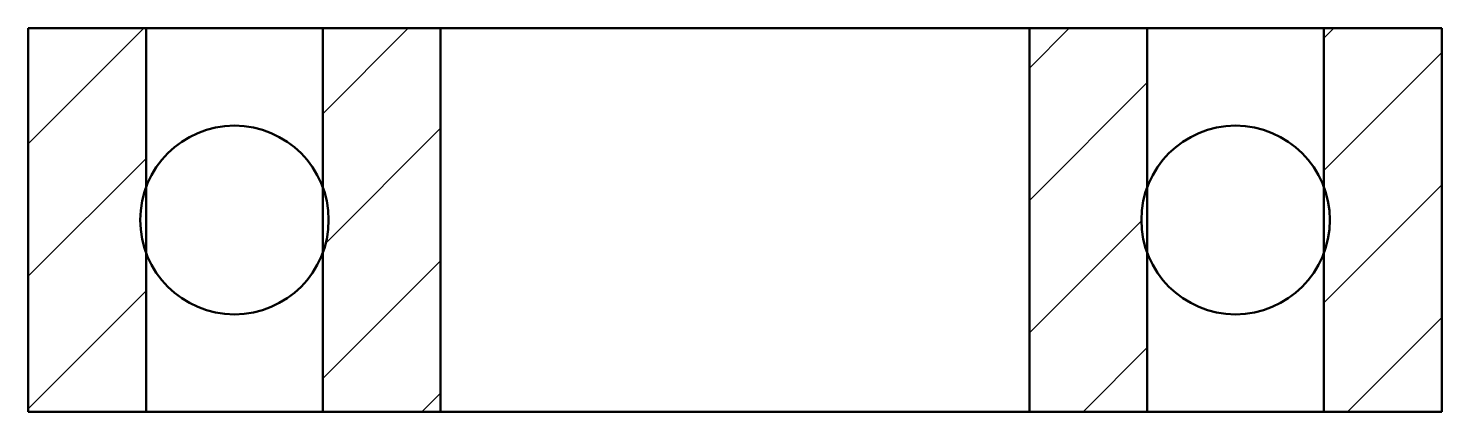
# Model space of a CAD drawing. Header units: millimetres. Extents: x 91.2 to 139.2, y 239.3 to 252.3.
import ezdxf

# ---------------------------------------------------------------- set-up
doc = ezdxf.new("R2010")
doc.units = ezdxf.units.MM
doc.header["$LTSCALE"] = 0.5
doc.layers.add('4-CIENKA CIĄGŁA', color=4, linetype='Continuous', lineweight=18)
doc.layers.add('41-GRUBA CIĄGŁA', color=41, linetype='Continuous', lineweight=50)

msp = doc.modelspace()

# ---------------------------------------------------------------- hatches: boundary and pattern name
at = {"layer": '4-CIENKA CIĄGŁA'}
h = msp.add_hatch(dxfattribs=at)
h.set_pattern_fill('ANSI31', color=256)
h.paths.add_polyline_path([(95.221, 252.295), (91.221, 252.295), (91.221, 239.295), (95.221, 239.295), (95.221, 244.681, -0.08909), (95.021, 245.795, -0.08909), (95.221, 246.908)])
h.paths.add_polyline_path([(105.221, 252.295), (101.221, 252.295), (101.221, 246.908, -0.08909), (101.421, 245.795, -0.08909), (101.221, 244.681), (101.221, 239.295), (105.221, 239.295)])
h.paths.add_polyline_path([(129.021, 245.795, -0.08909), (129.221, 246.908), (129.221, 252.295), (125.221, 252.295), (125.221, 239.295), (129.221, 239.295), (129.221, 244.681, -0.08909)])
h.paths.add_polyline_path([(139.221, 252.295), (135.221, 252.295), (135.221, 246.908, -0.08909), (135.421, 245.795, -0.08909), (135.221, 244.681), (135.221, 239.295), (139.221, 239.295)])

# ---------------------------------------------------------------- linework, layer by layer
at = {"layer": '41-GRUBA CIĄGŁA'}
for p, q in [((91.221, 252.295), (91.221, 239.295)), ((105.221, 252.295), (91.221, 252.295)), ((91.221, 252.295), (91.221, 252.295)), ((91.221, 252.295), (95.221, 252.295)), ((91.221, 252.295), (98.221, 252.295)), ((91.221, 252.295), (139.221, 252.295)), ((95.221, 252.295), (95.221, 239.295)), ((98.221, 252.295), (98.221, 252.295)), ((101.221, 252.295), (101.221, 239.295)), ((105.221, 239.295), (105.221, 252.295)), ((125.221, 239.295), (125.221, 252.295)), ((129.221, 252.295), (129.221, 239.295)), ((135.221, 252.295), (135.221, 239.295)), ((139.221, 252.295), (139.221, 239.295)), ((91.221, 239.295), (105.221, 239.295)), ((139.221, 239.295), (91.221, 239.295)), ((91.221, 239.295), (115.221, 239.295))]:
    msp.add_line(p, q, dxfattribs=at)
for centre in [(98.221, 245.795), (132.221, 245.795)]:
    msp.add_circle(centre, 3.2, dxfattribs=at)

doc.saveas('drawing.dxf')
